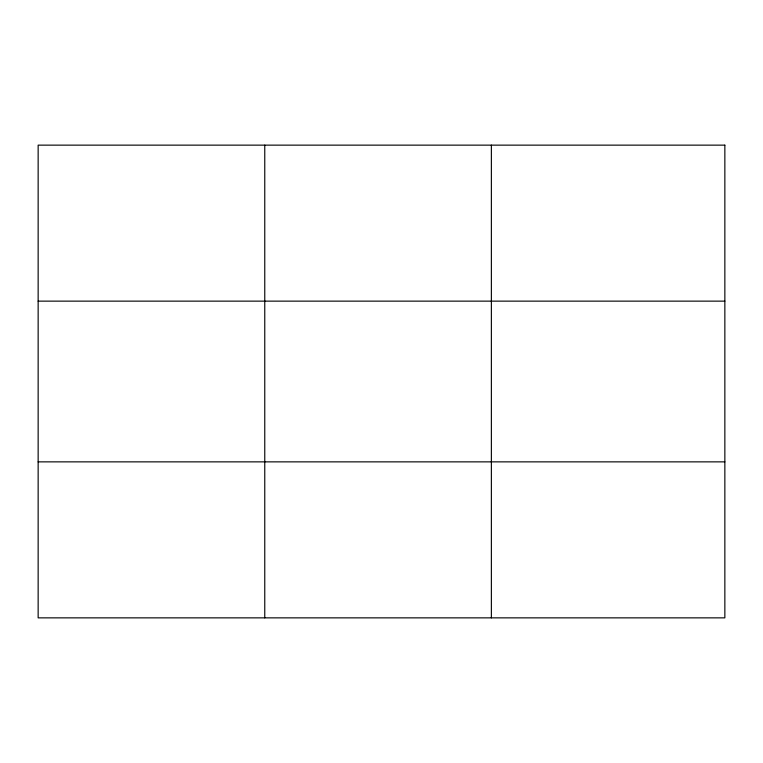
<?xml version="1.0" encoding="UTF-8"?>
<svg xmlns="http://www.w3.org/2000/svg" width="763" height="763" viewBox="0 0 763 763"><rect width="100%" height="100%" fill="white"/><g stroke="black" fill="none" stroke-linecap="round" stroke-linejoin="round"><path stroke-width="1.14" d="M264.761 145.142L264.761 617.858M491.372 145.142L491.372 617.858M38.15 301.137L724.85 301.137M38.15 461.863L724.85 461.863M724.85 145.142L38.15 145.142L38.15 617.858L724.85 617.858L724.85 145.142"/></g></svg>
